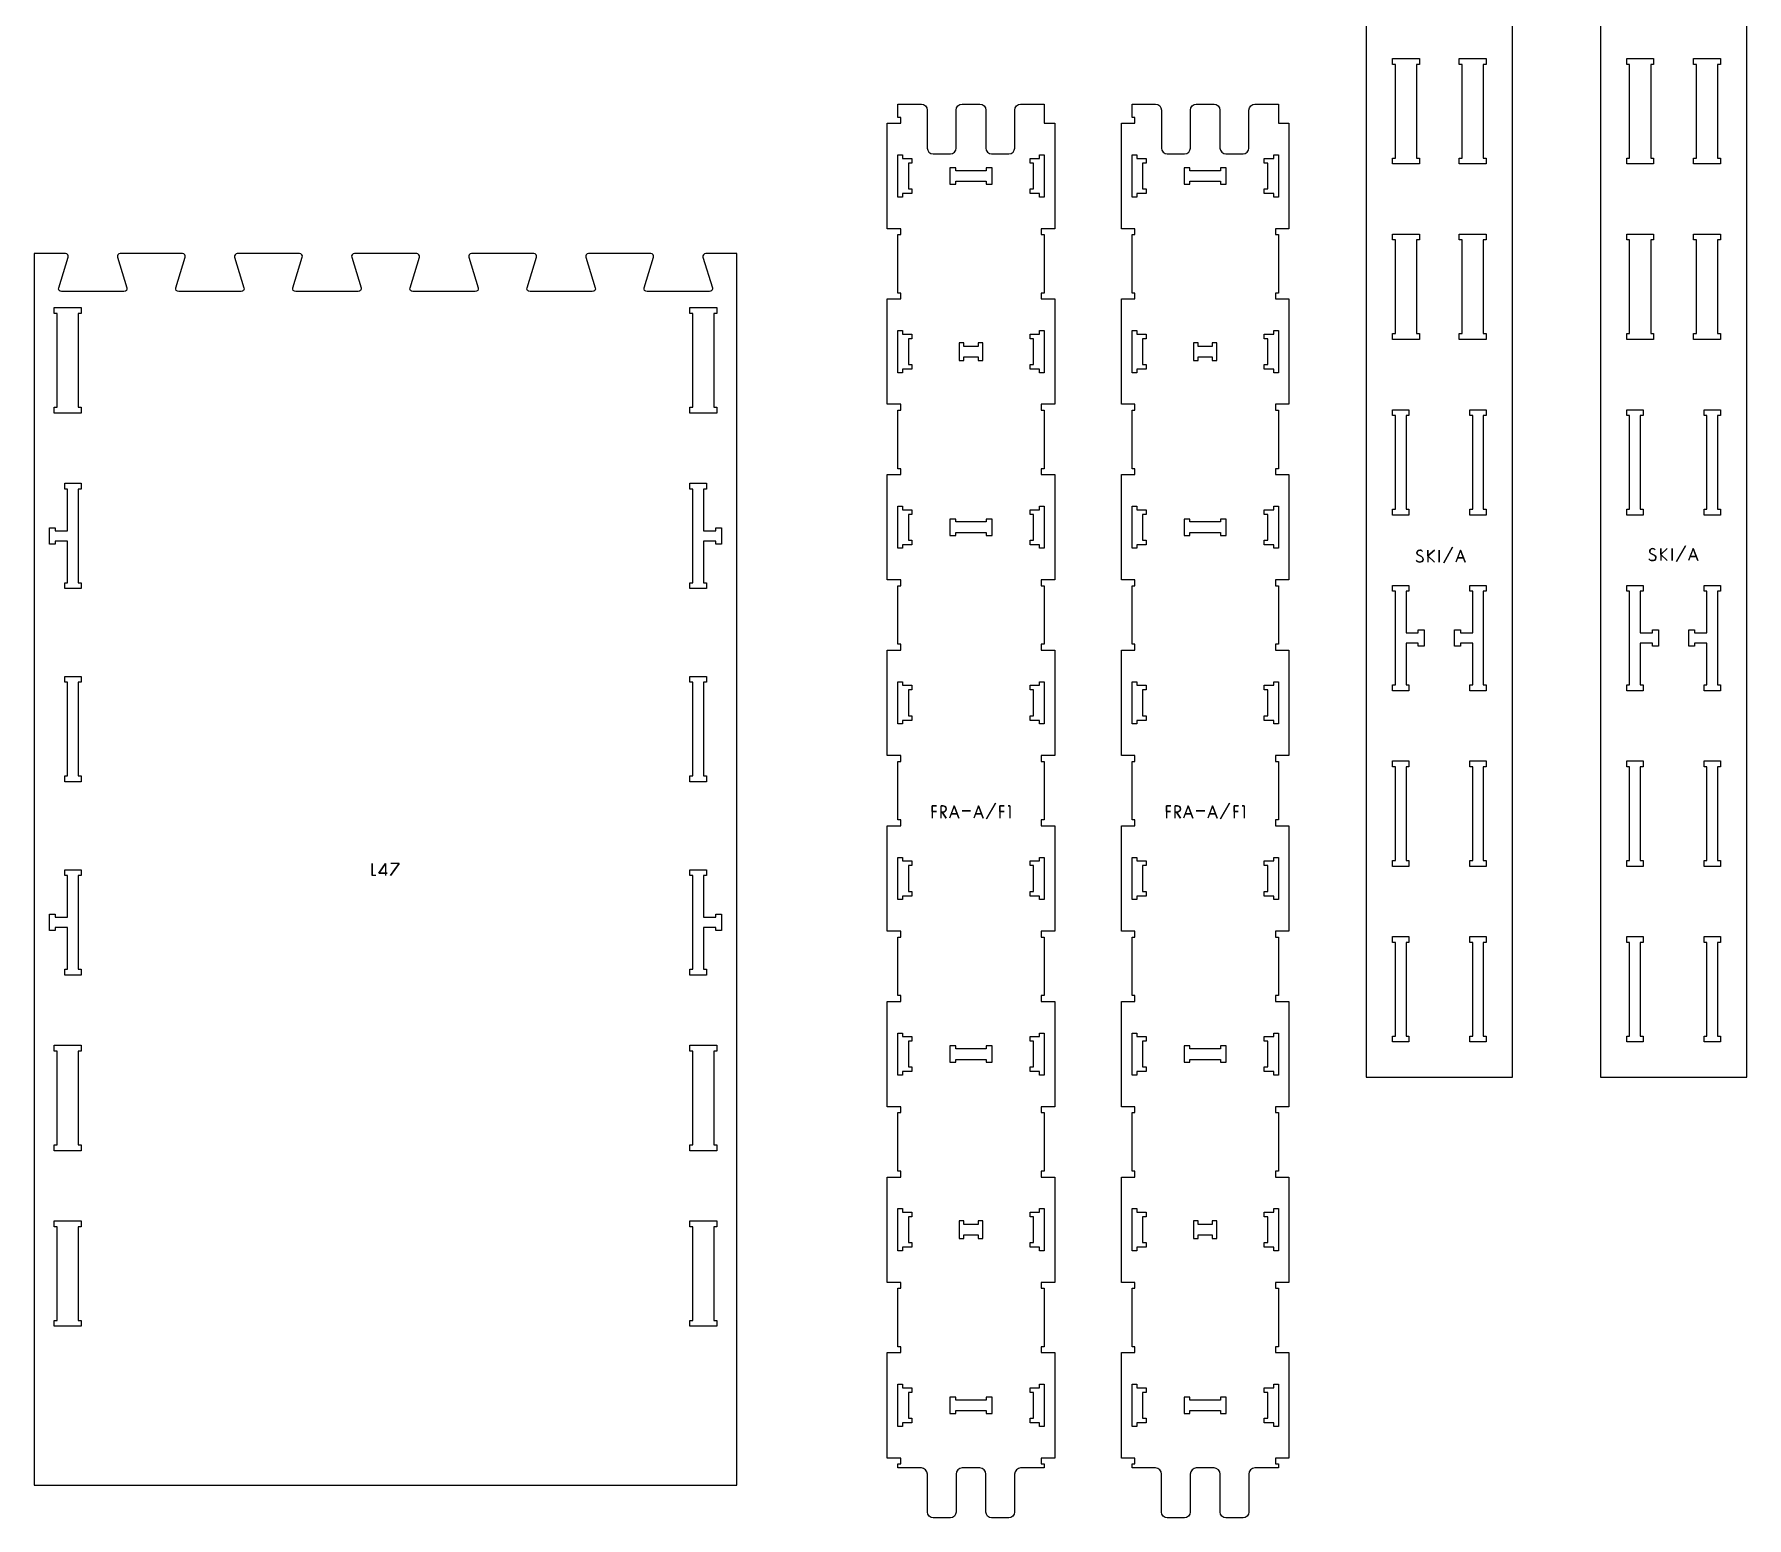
# Model space of a CAD drawing. Extents: x -8400 to 9125, y -4246 to 4193.
# Drawn here: x 6200 to 9125, y -1107 to 1427 of the extents above; entities that cross this region are included whole.
import ezdxf

# ---------------------------------------------------------------- set-up
doc = ezdxf.new("R2010")
doc.units = 0
for name, color, linetype in [('CUTS', 7, 'CONTINUOUS'), ('OUTLINES', 7, 'CONTINUOUS'), ('TAGS', 7, 'CONTINUOUS')]:
    doc.layers.add(name, color=color, linetype=linetype)

msp = doc.modelspace()

# ---------------------------------------------------------------- linework, layer by layer
at = {"layer": 'CUTS', "color": 4}
for points in [[(8520, 1385.3), (8566, 1385.3), (8566, 1375.3), (8561, 1375.3), (8561, 1215.3), (8566, 1215.3), (8566, 1205.3), (8520, 1205.3), (8520, 1215.3), (8525, 1215.3), (8525, 1375.3), (8520, 1375.3)], [(8634, 1375.3), (8634, 1385.3), (8680, 1385.3), (8680, 1375.3), (8675, 1375.3), (8675, 1215.3), (8680, 1215.3), (8680, 1205.3), (8634, 1205.3), (8634, 1215.3), (8639, 1215.3), (8639, 1375.3)], [(8920, 1385.3), (8966, 1385.3), (8966, 1375.3), (8961, 1375.3), (8961, 1215.3), (8966, 1215.3), (8966, 1205.3), (8920, 1205.3), (8920, 1215.3), (8925, 1215.3), (8925, 1375.3), (8920, 1375.3)], [(9034, 1375.3), (9034, 1385.3), (9080, 1385.3), (9080, 1375.3), (9075, 1375.3), (9075, 1215.3), (9080, 1215.3), (9080, 1205.3), (9034, 1205.3), (9034, 1215.3), (9039, 1215.3), (9039, 1375.3)], [(7675, 1214.6), (7675, 1220.6), (7683, 1220.6), (7683, 1214.6), (7693, 1214.6), (7699, 1214.6), (7699, 1206.6), (7693, 1206.6), (7693, 1162.6), (7699, 1162.6), (7699, 1154.6), (7693, 1154.6), (7683, 1154.6), (7683, 1148.6), (7675, 1148.6), (7675, 1154.6)], [(7925, 1154.6), (7925, 1148.6), (7917, 1148.6), (7917, 1154.6), (7907, 1154.6), (7901, 1154.6), (7901, 1162.6), (7907, 1162.6), (7907, 1206.6), (7901, 1206.6), (7901, 1214.6), (7907, 1214.6), (7917, 1214.6), (7917, 1220.6), (7925, 1220.6), (7925, 1214.6)], [(8075, 1214.6), (8075, 1220.6), (8083, 1220.6), (8083, 1214.6), (8093, 1214.6), (8099, 1214.6), (8099, 1206.6), (8093, 1206.6), (8093, 1162.6), (8099, 1162.6), (8099, 1154.6), (8093, 1154.6), (8083, 1154.6), (8083, 1148.6), (8075, 1148.6), (8075, 1154.6)], [(8325, 1154.6), (8325, 1148.6), (8317, 1148.6), (8317, 1154.6), (8307, 1154.6), (8301, 1154.6), (8301, 1162.6), (8307, 1162.6), (8307, 1206.6), (8301, 1206.6), (8301, 1214.6), (8307, 1214.6), (8317, 1214.6), (8317, 1220.6), (8325, 1220.6), (8325, 1214.6)], [(7836, 1198.6), (7826, 1198.6), (7826, 1193.6), (7774, 1193.6), (7774, 1198.6), (7764, 1198.6), (7764, 1170.6), (7774, 1170.6), (7774, 1175.6), (7826, 1175.6), (7826, 1170.6), (7836, 1170.6)], [(8236, 1198.6), (8226, 1198.6), (8226, 1193.6), (8174, 1193.6), (8174, 1198.6), (8164, 1198.6), (8164, 1170.6), (8174, 1170.6), (8174, 1175.6), (8226, 1175.6), (8226, 1170.6), (8236, 1170.6)], [(8520, 1085.3), (8566, 1085.3), (8566, 1075.3), (8561, 1075.3), (8561, 915.3), (8566, 915.3), (8566, 905.3), (8520, 905.3), (8520, 915.3), (8525, 915.3), (8525, 1075.3), (8520, 1075.3)], [(8634, 1075.3), (8634, 1085.3), (8680, 1085.3), (8680, 1075.3), (8675, 1075.3), (8675, 915.3), (8680, 915.3), (8680, 905.3), (8634, 905.3), (8634, 915.3), (8639, 915.3), (8639, 1075.3)], [(8920, 1085.3), (8966, 1085.3), (8966, 1075.3), (8961, 1075.3), (8961, 915.3), (8966, 915.3), (8966, 905.3), (8920, 905.3), (8920, 915.3), (8925, 915.3), (8925, 1075.3), (8920, 1075.3)], [(9034, 1075.3), (9034, 1085.3), (9080, 1085.3), (9080, 1075.3), (9075, 1075.3), (9075, 915.3), (9080, 915.3), (9080, 905.3), (9034, 905.3), (9034, 915.3), (9039, 915.3), (9039, 1075.3)], [(6275, 949.7), (6275, 789.7), (6280, 789.7), (6280, 779.7), (6234, 779.7), (6234, 789.7), (6239, 789.7), (6239, 949.7), (6234, 949.7), (6234, 959.7), (6280, 959.7), (6280, 949.7)], [(7361, 789.7), (7366, 789.7), (7366, 779.7), (7320, 779.7), (7320, 789.7), (7325, 789.7), (7325, 949.7), (7320, 949.7), (7320, 959.7), (7366, 959.7), (7366, 949.7), (7361, 949.7)], [(7675, 914.6), (7675, 920.6), (7683, 920.6), (7683, 914.6), (7693, 914.6), (7699, 914.6), (7699, 906.6), (7693, 906.6), (7693, 862.6), (7699, 862.6), (7699, 854.6), (7693, 854.6), (7683, 854.6), (7683, 848.6), (7675, 848.6), (7675, 854.6)], [(7925, 854.6), (7925, 848.6), (7917, 848.6), (7917, 854.6), (7907, 854.6), (7901, 854.6), (7901, 862.6), (7907, 862.6), (7907, 906.6), (7901, 906.6), (7901, 914.6), (7907, 914.6), (7917, 914.6), (7917, 920.6), (7925, 920.6), (7925, 914.6)], [(8075, 914.6), (8075, 920.6), (8083, 920.6), (8083, 914.6), (8093, 914.6), (8099, 914.6), (8099, 906.6), (8093, 906.6), (8093, 862.6), (8099, 862.6), (8099, 854.6), (8093, 854.6), (8083, 854.6), (8083, 848.6), (8075, 848.6), (8075, 854.6)], [(8325, 854.6), (8325, 848.6), (8317, 848.6), (8317, 854.6), (8307, 854.6), (8301, 854.6), (8301, 862.6), (8307, 862.6), (8307, 906.6), (8301, 906.6), (8301, 914.6), (8307, 914.6), (8317, 914.6), (8317, 920.6), (8325, 920.6), (8325, 914.6)], [(7780, 899.6), (7780, 893.6), (7780, 875.6), (7780, 869.6), (7788, 869.6), (7788, 875.6), (7812, 875.6), (7812, 869.6), (7820, 869.6), (7820, 875.6), (7820, 893.6), (7820, 899.6), (7812, 899.6), (7812, 893.6), (7788, 893.6), (7788, 899.6)], [(8180, 899.6), (8180, 893.6), (8180, 875.6), (8180, 869.6), (8188, 869.6), (8188, 875.6), (8212, 875.6), (8212, 869.6), (8220, 869.6), (8220, 875.6), (8220, 893.6), (8220, 899.6), (8212, 899.6), (8212, 893.6), (8188, 893.6), (8188, 899.6)], [(8548, 615.3), (8548, 605.3), (8520, 605.3), (8520, 615.3), (8525, 615.3), (8525, 775.3), (8520, 775.3), (8520, 785.3), (8548, 785.3), (8548, 775.3), (8543, 775.3), (8543, 615.3)], [(8680, 785.3), (8680, 775.3), (8675, 775.3), (8675, 615.3), (8680, 615.3), (8680, 605.3), (8652, 605.3), (8652, 615.3), (8657, 615.3), (8657, 775.3), (8652, 775.3), (8652, 785.3)], [(8948, 615.3), (8948, 605.3), (8920, 605.3), (8920, 615.3), (8925, 615.3), (8925, 775.3), (8920, 775.3), (8920, 785.3), (8948, 785.3), (8948, 775.3), (8943, 775.3), (8943, 615.3)], [(9080, 785.3), (9080, 775.3), (9075, 775.3), (9075, 615.3), (9080, 615.3), (9080, 605.3), (9052, 605.3), (9052, 615.3), (9057, 615.3), (9057, 775.3), (9052, 775.3), (9052, 785.3)], [(6275, 489.7), (6280, 489.7), (6280, 479.7), (6252, 479.7), (6252, 489.7), (6257, 489.7), (6257, 560.7), (6236, 560.7), (6236, 555.7), (6226, 555.7), (6226, 583.7), (6236, 583.7), (6236, 578.7), (6257, 578.7), (6257, 649.7), (6252, 649.7), (6252, 659.7), (6280, 659.7), (6280, 649.7), (6275, 649.7)], [(7320, 489.7), (7325, 489.7), (7325, 649.7), (7320, 649.7), (7320, 659.7), (7348, 659.7), (7348, 649.7), (7343, 649.7), (7343, 578.7), (7364, 578.7), (7364, 583.7), (7374, 583.7), (7374, 555.7), (7364, 555.7), (7364, 560.7), (7343, 560.7), (7343, 489.7), (7348, 489.7), (7348, 479.7), (7320, 479.7)], [(7675, 614.6), (7675, 620.6), (7683, 620.6), (7683, 614.6), (7693, 614.6), (7699, 614.6), (7699, 606.6), (7693, 606.6), (7693, 562.6), (7699, 562.6), (7699, 554.6), (7693, 554.6), (7683, 554.6), (7683, 548.6), (7675, 548.6), (7675, 554.6)], [(7925, 554.6), (7925, 548.6), (7917, 548.6), (7917, 554.6), (7907, 554.6), (7901, 554.6), (7901, 562.6), (7907, 562.6), (7907, 606.6), (7901, 606.6), (7901, 614.6), (7907, 614.6), (7917, 614.6), (7917, 620.6), (7925, 620.6), (7925, 614.6)], [(8075, 614.6), (8075, 620.6), (8083, 620.6), (8083, 614.6), (8093, 614.6), (8099, 614.6), (8099, 606.6), (8093, 606.6), (8093, 562.6), (8099, 562.6), (8099, 554.6), (8093, 554.6), (8083, 554.6), (8083, 548.6), (8075, 548.6), (8075, 554.6)], [(8325, 554.6), (8325, 548.6), (8317, 548.6), (8317, 554.6), (8307, 554.6), (8301, 554.6), (8301, 562.6), (8307, 562.6), (8307, 606.6), (8301, 606.6), (8301, 614.6), (8307, 614.6), (8317, 614.6), (8317, 620.6), (8325, 620.6), (8325, 614.6)], [(7774, 593.6), (7774, 598.6), (7764, 598.6), (7764, 570.6), (7774, 570.6), (7774, 575.6), (7826, 575.6), (7826, 570.6), (7836, 570.6), (7836, 598.6), (7826, 598.6), (7826, 593.6)], [(8174, 593.6), (8174, 598.6), (8164, 598.6), (8164, 570.6), (8174, 570.6), (8174, 575.6), (8226, 575.6), (8226, 570.6), (8236, 570.6), (8236, 598.6), (8226, 598.6), (8226, 593.6)], [(8520, 475.3), (8520, 485.3), (8548, 485.3), (8548, 475.3), (8543, 475.3), (8543, 404.3), (8564, 404.3), (8564, 409.3), (8574, 409.3), (8574, 381.3), (8564, 381.3), (8564, 386.3), (8543, 386.3), (8543, 315.3), (8548, 315.3), (8548, 305.3), (8520, 305.3), (8520, 315.3), (8525, 315.3), (8525, 475.3)], [(8626, 409.3), (8636, 409.3), (8636, 404.3), (8657, 404.3), (8657, 475.3), (8652, 475.3), (8652, 485.3), (8680, 485.3), (8680, 475.3), (8675, 475.3), (8675, 315.3), (8680, 315.3), (8680, 305.3), (8652, 305.3), (8652, 315.3), (8657, 315.3), (8657, 386.3), (8636, 386.3), (8636, 381.3), (8626, 381.3)], [(8920, 475.3), (8920, 485.3), (8948, 485.3), (8948, 475.3), (8943, 475.3), (8943, 404.3), (8964, 404.3), (8964, 409.3), (8974, 409.3), (8974, 381.3), (8964, 381.3), (8964, 386.3), (8943, 386.3), (8943, 315.3), (8948, 315.3), (8948, 305.3), (8920, 305.3), (8920, 315.3), (8925, 315.3), (8925, 475.3)], [(9026, 409.3), (9036, 409.3), (9036, 404.3), (9057, 404.3), (9057, 475.3), (9052, 475.3), (9052, 485.3), (9080, 485.3), (9080, 475.3), (9075, 475.3), (9075, 315.3), (9080, 315.3), (9080, 305.3), (9052, 305.3), (9052, 315.3), (9057, 315.3), (9057, 386.3), (9036, 386.3), (9036, 381.3), (9026, 381.3)], [(6280, 319.7), (6275, 319.7), (6275, 159.7), (6280, 159.7), (6280, 149.6), (6252, 149.6), (6252, 159.7), (6257, 159.7), (6257, 319.7), (6252, 319.7), (6252, 329.6), (6280, 329.6)], [(7343, 159.7), (7348, 159.7), (7348, 149.6), (7320, 149.6), (7320, 159.7), (7325, 159.7), (7325, 319.7), (7320, 319.7), (7320, 329.6), (7348, 329.6), (7348, 319.7), (7343, 319.7)], [(7675, 314.6), (7675, 320.6), (7683, 320.6), (7683, 314.6), (7693, 314.6), (7699, 314.6), (7699, 306.6), (7693, 306.6), (7693, 262.6), (7699, 262.6), (7699, 254.6), (7693, 254.6), (7683, 254.6), (7683, 248.6), (7675, 248.6), (7675, 254.6)], [(7925, 254.6), (7925, 248.6), (7917, 248.6), (7917, 254.6), (7907, 254.6), (7901, 254.6), (7901, 262.6), (7907, 262.6), (7907, 306.6), (7901, 306.6), (7901, 314.6), (7907, 314.6), (7917, 314.6), (7917, 320.6), (7925, 320.6), (7925, 314.6)], [(8075, 314.6), (8075, 320.6), (8083, 320.6), (8083, 314.6), (8093, 314.6), (8099, 314.6), (8099, 306.6), (8093, 306.6), (8093, 262.6), (8099, 262.6), (8099, 254.6), (8093, 254.6), (8083, 254.6), (8083, 248.6), (8075, 248.6), (8075, 254.6)], [(8325, 254.6), (8325, 248.6), (8317, 248.6), (8317, 254.6), (8307, 254.6), (8301, 254.6), (8301, 262.6), (8307, 262.6), (8307, 306.6), (8301, 306.6), (8301, 314.6), (8307, 314.6), (8317, 314.6), (8317, 320.6), (8325, 320.6), (8325, 314.6)], [(8548, 15.3), (8548, 5.3), (8520, 5.3), (8520, 15.3), (8525, 15.3), (8525, 175.3), (8520, 175.3), (8520, 185.3), (8548, 185.3), (8548, 175.3), (8543, 175.3), (8543, 15.3)], [(8652, 15.3), (8657, 15.3), (8657, 175.3), (8652, 175.3), (8652, 185.3), (8680, 185.3), (8680, 175.3), (8675, 175.3), (8675, 15.3), (8680, 15.3), (8680, 5.3), (8652, 5.3)], [(8948, 15.3), (8948, 5.3), (8920, 5.3), (8920, 15.3), (8925, 15.3), (8925, 175.3), (8920, 175.3), (8920, 185.3), (8948, 185.3), (8948, 175.3), (8943, 175.3), (8943, 15.3)], [(9052, 15.3), (9057, 15.3), (9057, 175.3), (9052, 175.3), (9052, 185.3), (9080, 185.3), (9080, 175.3), (9075, 175.3), (9075, 15.3), (9080, 15.3), (9080, 5.3), (9052, 5.3)], [(7675, 14.6), (7675, 20.6), (7683, 20.6), (7683, 14.6), (7693, 14.6), (7699, 14.6), (7699, 6.6), (7693, 6.6), (7693, -37.4), (7699, -37.4), (7699, -45.4), (7693, -45.4), (7683, -45.4), (7683, -51.4), (7675, -51.4), (7675, -45.4)], [(7925, -45.4), (7925, -51.4), (7917, -51.4), (7917, -45.4), (7907, -45.4), (7901, -45.4), (7901, -37.4), (7907, -37.4), (7907, 6.6), (7901, 6.6), (7901, 14.6), (7907, 14.6), (7917, 14.6), (7917, 20.6), (7925, 20.6), (7925, 14.6)], [(8075, 14.6), (8075, 20.6), (8083, 20.6), (8083, 14.6), (8093, 14.6), (8099, 14.6), (8099, 6.6), (8093, 6.6), (8093, -37.4), (8099, -37.4), (8099, -45.4), (8093, -45.4), (8083, -45.4), (8083, -51.4), (8075, -51.4), (8075, -45.4)], [(8325, -45.4), (8325, -51.4), (8317, -51.4), (8317, -45.4), (8307, -45.4), (8301, -45.4), (8301, -37.4), (8307, -37.4), (8307, 6.6), (8301, 6.6), (8301, 14.6), (8307, 14.6), (8317, 14.6), (8317, 20.6), (8325, 20.6), (8325, 14.6)], [(6252, -180.4), (6252, -170.4), (6257, -170.4), (6257, -99.4), (6236, -99.4), (6236, -104.4), (6226, -104.4), (6226, -76.4), (6236, -76.4), (6236, -81.4), (6257, -81.4), (6257, -10.4), (6252, -10.4), (6252, -0.4), (6280, -0.4), (6280, -10.4), (6275, -10.4), (6275, -170.4), (6280, -170.4), (6280, -180.4)], [(7343, -170.4), (7348, -170.4), (7348, -180.4), (7320, -180.4), (7320, -170.4), (7325, -170.4), (7325, -10.4), (7320, -10.4), (7320, -0.4), (7348, -0.4), (7348, -10.4), (7343, -10.4), (7343, -81.4), (7364, -81.4), (7364, -76.4), (7374, -76.4), (7374, -104.4), (7364, -104.4), (7364, -99.4), (7343, -99.4)], [(8548, -294.7), (8520, -294.7), (8520, -284.7), (8525, -284.7), (8525, -124.7), (8520, -124.7), (8520, -114.7), (8548, -114.7), (8548, -124.7), (8543, -124.7), (8543, -284.7), (8548, -284.7)], [(8680, -294.7), (8652, -294.7), (8652, -284.7), (8657, -284.7), (8657, -124.7), (8652, -124.7), (8652, -114.7), (8680, -114.7), (8680, -124.7), (8675, -124.7), (8675, -284.7), (8680, -284.7)], [(8948, -294.7), (8920, -294.7), (8920, -284.7), (8925, -284.7), (8925, -124.7), (8920, -124.7), (8920, -114.7), (8948, -114.7), (8948, -124.7), (8943, -124.7), (8943, -284.7), (8948, -284.7)], [(9080, -294.7), (9052, -294.7), (9052, -284.7), (9057, -284.7), (9057, -124.7), (9052, -124.7), (9052, -114.7), (9080, -114.7), (9080, -124.7), (9075, -124.7), (9075, -284.7), (9080, -284.7)], [(7675, -285.4), (7675, -279.4), (7683, -279.4), (7683, -285.4), (7693, -285.4), (7699, -285.4), (7699, -293.4), (7693, -293.4), (7693, -337.4), (7699, -337.4), (7699, -345.4), (7693, -345.4), (7683, -345.4), (7683, -351.4), (7675, -351.4), (7675, -345.4)], [(7925, -345.4), (7925, -351.4), (7917, -351.4), (7917, -345.4), (7907, -345.4), (7901, -345.4), (7901, -337.4), (7907, -337.4), (7907, -293.4), (7901, -293.4), (7901, -285.4), (7907, -285.4), (7917, -285.4), (7917, -279.4), (7925, -279.4), (7925, -285.4)], [(8075, -285.4), (8075, -279.4), (8083, -279.4), (8083, -285.4), (8093, -285.4), (8099, -285.4), (8099, -293.4), (8093, -293.4), (8093, -337.4), (8099, -337.4), (8099, -345.4), (8093, -345.4), (8083, -345.4), (8083, -351.4), (8075, -351.4), (8075, -345.4)], [(8325, -345.4), (8325, -351.4), (8317, -351.4), (8317, -345.4), (8307, -345.4), (8301, -345.4), (8301, -337.4), (8307, -337.4), (8307, -293.4), (8301, -293.4), (8301, -285.4), (8307, -285.4), (8317, -285.4), (8317, -279.4), (8325, -279.4), (8325, -285.4)], [(6280, -300.4), (6280, -310.4), (6275, -310.4), (6275, -470.4), (6280, -470.4), (6280, -480.4), (6234, -480.4), (6234, -470.4), (6239, -470.4), (6239, -310.4), (6234, -310.4), (6234, -300.4)], [(7366, -300.4), (7366, -310.4), (7361, -310.4), (7361, -470.4), (7366, -470.4), (7366, -480.4), (7320, -480.4), (7320, -470.4), (7325, -470.4), (7325, -310.4), (7320, -310.4), (7320, -300.4)], [(7774, -324.4), (7826, -324.4), (7826, -329.4), (7836, -329.4), (7836, -301.4), (7826, -301.4), (7826, -306.4), (7774, -306.4), (7774, -301.4), (7764, -301.4), (7764, -329.4), (7774, -329.4)], [(8174, -324.4), (8226, -324.4), (8226, -329.4), (8236, -329.4), (8236, -301.4), (8226, -301.4), (8226, -306.4), (8174, -306.4), (8174, -301.4), (8164, -301.4), (8164, -329.4), (8174, -329.4)], [(7675, -585.4), (7675, -579.4), (7683, -579.4), (7683, -585.4), (7693, -585.4), (7699, -585.4), (7699, -593.4), (7693, -593.4), (7693, -637.4), (7699, -637.4), (7699, -645.4), (7693, -645.4), (7683, -645.4), (7683, -651.4), (7675, -651.4), (7675, -645.4)], [(7925, -645.4), (7925, -651.4), (7917, -651.4), (7917, -645.4), (7907, -645.4), (7901, -645.4), (7901, -637.4), (7907, -637.4), (7907, -593.4), (7901, -593.4), (7901, -585.4), (7907, -585.4), (7917, -585.4), (7917, -579.4), (7925, -579.4), (7925, -585.4)], [(8075, -585.4), (8075, -579.4), (8083, -579.4), (8083, -585.4), (8093, -585.4), (8099, -585.4), (8099, -593.4), (8093, -593.4), (8093, -637.4), (8099, -637.4), (8099, -645.4), (8093, -645.4), (8083, -645.4), (8083, -651.4), (8075, -651.4), (8075, -645.4)], [(8325, -645.4), (8325, -651.4), (8317, -651.4), (8317, -645.4), (8307, -645.4), (8301, -645.4), (8301, -637.4), (8307, -637.4), (8307, -593.4), (8301, -593.4), (8301, -585.4), (8307, -585.4), (8317, -585.4), (8317, -579.4), (8325, -579.4), (8325, -585.4)], [(6280, -770.4), (6280, -780.4), (6234, -780.4), (6234, -770.4), (6239, -770.4), (6239, -610.4), (6234, -610.4), (6234, -600.4), (6280, -600.4), (6280, -610.4), (6275, -610.4), (6275, -770.4)], [(7320, -780.4), (7320, -770.4), (7325, -770.4), (7325, -610.4), (7320, -610.4), (7320, -600.4), (7366, -600.4), (7366, -610.4), (7361, -610.4), (7361, -770.4), (7366, -770.4), (7366, -780.4)], [(7780, -600.4), (7780, -606.4), (7780, -624.4), (7780, -630.4), (7788, -630.4), (7788, -624.4), (7812, -624.4), (7812, -630.4), (7820, -630.4), (7820, -624.4), (7820, -606.4), (7820, -600.4), (7812, -600.4), (7812, -606.4), (7788, -606.4), (7788, -600.4)], [(8180, -600.4), (8180, -606.4), (8180, -624.4), (8180, -630.4), (8188, -630.4), (8188, -624.4), (8212, -624.4), (8212, -630.4), (8220, -630.4), (8220, -624.4), (8220, -606.4), (8220, -600.4), (8212, -600.4), (8212, -606.4), (8188, -606.4), (8188, -600.4)], [(7675, -885.4), (7675, -879.4), (7683, -879.4), (7683, -885.4), (7693, -885.4), (7699, -885.4), (7699, -893.4), (7693, -893.4), (7693, -937.4), (7699, -937.4), (7699, -945.4), (7693, -945.4), (7683, -945.4), (7683, -951.4), (7675, -951.4), (7675, -945.4)], [(7764, -929.4), (7774, -929.4), (7774, -924.4), (7826, -924.4), (7826, -929.4), (7836, -929.4), (7836, -901.4), (7826, -901.4), (7826, -906.4), (7774, -906.4), (7774, -901.4), (7764, -901.4)], [(7925, -945.4), (7925, -951.4), (7917, -951.4), (7917, -945.4), (7907, -945.4), (7901, -945.4), (7901, -937.4), (7907, -937.4), (7907, -893.4), (7901, -893.4), (7901, -885.4), (7907, -885.4), (7917, -885.4), (7917, -879.4), (7925, -879.4), (7925, -885.4)], [(8075, -885.4), (8075, -879.4), (8083, -879.4), (8083, -885.4), (8093, -885.4), (8099, -885.4), (8099, -893.4), (8093, -893.4), (8093, -937.4), (8099, -937.4), (8099, -945.4), (8093, -945.4), (8083, -945.4), (8083, -951.4), (8075, -951.4), (8075, -945.4)], [(8164, -929.4), (8174, -929.4), (8174, -924.4), (8226, -924.4), (8226, -929.4), (8236, -929.4), (8236, -901.4), (8226, -901.4), (8226, -906.4), (8174, -906.4), (8174, -901.4), (8164, -901.4)], [(8325, -945.4), (8325, -951.4), (8317, -951.4), (8317, -945.4), (8307, -945.4), (8301, -945.4), (8301, -937.4), (8307, -937.4), (8307, -893.4), (8301, -893.4), (8301, -885.4), (8307, -885.4), (8317, -885.4), (8317, -879.4), (8325, -879.4), (8325, -885.4)]]:
    msp.add_lwpolyline(points, close=True, dxfattribs=at)
at = {"layer": 'OUTLINES', "color": 5}
for points in [[(8725, -354.7), (8725, 1554.3), (8475, 1554.3), (8475, -354.7)], [(9125, -354.7), (9125, 1554.3), (8875, 1554.3), (8875, -354.7)], [(7826, 1228.7), (7828.2, 1225.3), (7831.6, 1223), (7835.2, 1222.3), (7864.7, 1222.3), (7868.4, 1223), (7871.8, 1225.3), (7874, 1228.7), (7874.7, 1232.3), (7874.7, 1297.3), (7875.5, 1301), (7877.7, 1304.4), (7881.1, 1306.6), (7884.7, 1307.3), (7925, 1307.3), (7925, 1274.6), (7943, 1274.6), (7943, 1094.6), (7920, 1094.6), (7920, 1084.6), (7925, 1084.6), (7925, 1034.6), (7925, 984.6), (7920, 984.6), (7920, 974.6), (7943, 974.6), (7943, 794.6), (7920, 794.6), (7920, 784.6), (7925, 784.6), (7925, 734.6), (7925, 684.6), (7920, 684.6), (7920, 674.6), (7943, 674.6), (7943, 494.6), (7920, 494.6), (7920, 484.6), (7925, 484.6), (7925, 434.6), (7925, 384.6), (7920, 384.6), (7920, 374.6), (7943, 374.6), (7943, 194.6), (7920, 194.6), (7920, 184.6), (7925, 184.6), (7925, 134.6), (7925, 84.6), (7920, 84.6), (7920, 74.6), (7943, 74.6), (7943, -105.4), (7920, -105.4), (7920, -115.4), (7925, -115.4), (7925, -165.4), (7925, -215.4), (7920, -215.4), (7920, -225.4), (7943, -225.4), (7943, -405.4), (7920, -405.4), (7920, -415.4), (7925, -415.4), (7925, -465.4), (7925, -515.4), (7920, -515.4), (7920, -525.4), (7943, -525.4), (7943, -705.4), (7920, -705.4), (7920, -715.4), (7925, -715.4), (7925, -765.4), (7925, -815.4), (7920, -815.4), (7920, -825.4), (7943, -825.4), (7943, -1005.4), (7920, -1005.4), (7920, -1015.4), (7925, -1015.4), (7925, -1022.4), (7884.7, -1022.4), (7881, -1023.1), (7877.5, -1025.4), (7875.2, -1028.9), (7874.5, -1032.7), (7874.5, -1097.7), (7873.8, -1101.3), (7871.6, -1104.6), (7868.3, -1106.7), (7864.7, -1107.4), (7835.2, -1107.4), (7831.7, -1106.7), (7828.4, -1104.6), (7826.2, -1101.3), (7825.5, -1097.7), (7825.5, -1032.7), (7824.8, -1028.9), (7822.5, -1025.4), (7819, -1023.1), (7815.2, -1022.4), (7784.8, -1022.4), (7781, -1023.1), (7777.5, -1025.4), (7775.2, -1028.9), (7774.5, -1032.7), (7774.5, -1097.7), (7773.8, -1101.3), (7771.6, -1104.6), (7768.3, -1106.7), (7764.8, -1107.4), (7735.3, -1107.4), (7731.7, -1106.7), (7728.4, -1104.6), (7726.2, -1101.3), (7725.5, -1097.7), (7725.5, -1032.7), (7724.8, -1028.9), (7722.5, -1025.4), (7719, -1023.1), (7715.3, -1022.4), (7675, -1022.4), (7675, -1015.4), (7680, -1015.4), (7680, -1005.4), (7657, -1005.4), (7657, -825.4), (7680, -825.4), (7680, -815.4), (7675, -815.4), (7675, -765.4), (7675, -715.4), (7680, -715.4), (7680, -705.4), (7657, -705.4), (7657, -525.4), (7680, -525.4), (7680, -515.4), (7675, -515.4), (7675, -465.4), (7675, -415.4), (7680, -415.4), (7680, -405.4), (7657, -405.4), (7657, -225.4), (7680, -225.4), (7680, -215.4), (7675, -215.4), (7675, -165.4), (7675, -115.4), (7680, -115.4), (7680, -105.4), (7657, -105.4), (7657, 74.6), (7680, 74.6), (7680, 84.6), (7675, 84.6), (7675, 134.6), (7675, 184.6), (7680, 184.6), (7680, 194.6), (7657, 194.6), (7657, 374.6), (7680, 374.6), (7680, 384.6), (7675, 384.6), (7675, 434.6), (7675, 484.6), (7680, 484.6), (7680, 494.6), (7657, 494.6), (7657, 674.6), (7680, 674.6), (7680, 684.6), (7675, 684.6), (7675, 734.6), (7675, 784.6), (7680, 784.6), (7680, 794.6), (7657, 794.6), (7657, 974.6), (7680, 974.6), (7680, 984.6), (7675, 984.6), (7675, 1034.6), (7675, 1084.6), (7680, 1084.6), (7680, 1094.6), (7657, 1094.6), (7657, 1274.6), (7680, 1274.6), (7680, 1284.6), (7675, 1284.6), (7675, 1307.3), (7715.3, 1307.3), (7718.9, 1306.6), (7722.3, 1304.4), (7724.5, 1301), (7725.3, 1297.3), (7725.3, 1232.3), (7726, 1228.7), (7728.2, 1225.3), (7731.6, 1223), (7735.3, 1222.3), (7764.8, 1222.3), (7768.4, 1223), (7771.8, 1225.3), (7774, 1228.7), (7774.8, 1232.3), (7774.8, 1297.3), (7775.5, 1301), (7777.7, 1304.4), (7781.1, 1306.6), (7784.8, 1307.3), (7815.2, 1307.3), (7818.9, 1306.6), (7822.3, 1304.4), (7824.5, 1301), (7825.2, 1297.3), (7825.2, 1232.3)], [(8226, 1228.7), (8228.2, 1225.3), (8231.6, 1223), (8235.2, 1222.3), (8264.7, 1222.3), (8268.4, 1223), (8271.8, 1225.3), (8274, 1228.7), (8274.7, 1232.3), (8274.7, 1297.3), (8275.5, 1301), (8277.7, 1304.4), (8281.1, 1306.6), (8284.7, 1307.3), (8325, 1307.3), (8325, 1274.6), (8343, 1274.6), (8343, 1094.6), (8320, 1094.6), (8320, 1084.6), (8325, 1084.6), (8325, 1034.6), (8325, 984.6), (8320, 984.6), (8320, 974.6), (8343, 974.6), (8343, 794.6), (8320, 794.6), (8320, 784.6), (8325, 784.6), (8325, 734.6), (8325, 684.6), (8320, 684.6), (8320, 674.6), (8343, 674.6), (8343, 494.6), (8320, 494.6), (8320, 484.6), (8325, 484.6), (8325, 434.6), (8325, 384.6), (8320, 384.6), (8320, 374.6), (8343, 374.6), (8343, 194.6), (8320, 194.6), (8320, 184.6), (8325, 184.6), (8325, 134.6), (8325, 84.6), (8320, 84.6), (8320, 74.6), (8343, 74.6), (8343, -105.4), (8320, -105.4), (8320, -115.4), (8325, -115.4), (8325, -165.4), (8325, -215.4), (8320, -215.4), (8320, -225.4), (8343, -225.4), (8343, -405.4), (8320, -405.4), (8320, -415.4), (8325, -415.4), (8325, -465.4), (8325, -515.4), (8320, -515.4), (8320, -525.4), (8343, -525.4), (8343, -705.4), (8320, -705.4), (8320, -715.4), (8325, -715.4), (8325, -765.4), (8325, -815.4), (8320, -815.4), (8320, -825.4), (8343, -825.4), (8343, -1005.4), (8320, -1005.4), (8320, -1015.4), (8325, -1015.4), (8325, -1022.4), (8284.7, -1022.4), (8281, -1023.1), (8277.5, -1025.4), (8275.2, -1028.9), (8274.5, -1032.7), (8274.5, -1097.7), (8273.8, -1101.3), (8271.6, -1104.6), (8268.3, -1106.7), (8264.7, -1107.4), (8235.2, -1107.4), (8231.7, -1106.7), (8228.4, -1104.6), (8226.2, -1101.3), (8225.5, -1097.7), (8225.5, -1032.7), (8224.8, -1028.9), (8222.5, -1025.4), (8219, -1023.1), (8215.2, -1022.4), (8184.8, -1022.4), (8181, -1023.1), (8177.5, -1025.4), (8175.2, -1028.9), (8174.5, -1032.7), (8174.5, -1097.7), (8173.8, -1101.3), (8171.6, -1104.6), (8168.3, -1106.7), (8164.8, -1107.4), (8135.3, -1107.4), (8131.7, -1106.7), (8128.4, -1104.6), (8126.2, -1101.3), (8125.5, -1097.7), (8125.5, -1032.7), (8124.8, -1028.9), (8122.5, -1025.4), (8119, -1023.1), (8115.3, -1022.4), (8075, -1022.4), (8075, -1015.4), (8080, -1015.4), (8080, -1005.4), (8057, -1005.4), (8057, -825.4), (8080, -825.4), (8080, -815.4), (8075, -815.4), (8075, -765.4), (8075, -715.4), (8080, -715.4), (8080, -705.4), (8057, -705.4), (8057, -525.4), (8080, -525.4), (8080, -515.4), (8075, -515.4), (8075, -465.4), (8075, -415.4), (8080, -415.4), (8080, -405.4), (8057, -405.4), (8057, -225.4), (8080, -225.4), (8080, -215.4), (8075, -215.4), (8075, -165.4), (8075, -115.4), (8080, -115.4), (8080, -105.4), (8057, -105.4), (8057, 74.6), (8080, 74.6), (8080, 84.6), (8075, 84.6), (8075, 134.6), (8075, 184.6), (8080, 184.6), (8080, 194.6), (8057, 194.6), (8057, 374.6), (8080, 374.6), (8080, 384.6), (8075, 384.6), (8075, 434.6), (8075, 484.6), (8080, 484.6), (8080, 494.6), (8057, 494.6), (8057, 674.6), (8080, 674.6), (8080, 684.6), (8075, 684.6), (8075, 734.6), (8075, 784.6), (8080, 784.6), (8080, 794.6), (8057, 794.6), (8057, 974.6), (8080, 974.6), (8080, 984.6), (8075, 984.6), (8075, 1034.6), (8075, 1084.6), (8080, 1084.6), (8080, 1094.6), (8057, 1094.6), (8057, 1274.6), (8080, 1274.6), (8080, 1284.6), (8075, 1284.6), (8075, 1307.3), (8115.3, 1307.3), (8118.9, 1306.6), (8122.3, 1304.4), (8124.5, 1301), (8125.3, 1297.3), (8125.3, 1232.3), (8126, 1228.7), (8128.2, 1225.3), (8131.6, 1223), (8135.3, 1222.3), (8164.8, 1222.3), (8168.4, 1223), (8171.8, 1225.3), (8174, 1228.7), (8174.8, 1232.3), (8174.8, 1297.3), (8175.5, 1301), (8177.7, 1304.4), (8181.1, 1306.6), (8184.8, 1307.3), (8215.2, 1307.3), (8218.9, 1306.6), (8222.3, 1304.4), (8224.5, 1301), (8225.2, 1297.3), (8225.2, 1232.3)], [(7342.1, 1048), (7342.2, 1045.8), (7358.2, 993.8), (7358.4, 991.4), (7357.5, 989.1), (7355.6, 987.6), (7353.2, 987), (7246.8, 987), (7244.4, 987.6), (7242.5, 989.1), (7241.6, 991.4), (7241.8, 993.8), (7257.8, 1045.8), (7257.9, 1048), (7257.1, 1050.1), (7255.4, 1051.5), (7253.2, 1052), (7146.8, 1052), (7144.6, 1051.5), (7142.9, 1050.1), (7142.1, 1048), (7142.2, 1045.8), (7158.2, 993.8), (7158.4, 991.4), (7157.5, 989.1), (7155.6, 987.6), (7153.2, 987), (7046.8, 987), (7044.4, 987.6), (7042.5, 989.1), (7041.6, 991.4), (7041.8, 993.8), (7057.8, 1045.8), (7057.9, 1048), (7057.1, 1050.1), (7055.4, 1051.5), (7053.2, 1052), (6946.8, 1052), (6944.6, 1051.5), (6942.9, 1050.1), (6942.1, 1048), (6942.2, 1045.8), (6958.2, 993.8), (6958.4, 991.4), (6957.5, 989.1), (6955.6, 987.6), (6953.2, 987), (6846.8, 987), (6844.4, 987.6), (6842.5, 989.1), (6841.6, 991.4), (6841.8, 993.8), (6857.8, 1045.8), (6857.9, 1048), (6857.1, 1050.1), (6855.4, 1051.5), (6853.2, 1052), (6746.8, 1052), (6744.6, 1051.5), (6742.9, 1050.1), (6742.1, 1048), (6742.2, 1045.8), (6758.2, 993.8), (6758.4, 991.4), (6757.5, 989.1), (6755.6, 987.6), (6753.2, 987), (6646.8, 987), (6644.4, 987.6), (6642.5, 989.1), (6641.6, 991.4), (6641.8, 993.8), (6657.8, 1045.8), (6657.9, 1048), (6657.1, 1050.1), (6655.4, 1051.5), (6653.2, 1052), (6546.8, 1052), (6544.6, 1051.5), (6542.9, 1050.1), (6542.1, 1048), (6542.2, 1045.8), (6558.2, 993.8), (6558.4, 991.4), (6557.5, 989.1), (6555.6, 987.6), (6553.2, 987), (6446.8, 987), (6444.4, 987.6), (6442.5, 989.1), (6441.6, 991.4), (6441.8, 993.8), (6457.8, 1045.8), (6457.9, 1048), (6457.1, 1050.1), (6455.4, 1051.5), (6453.2, 1052), (6346.8, 1052), (6344.6, 1051.5), (6342.9, 1050.1), (6342.1, 1048), (6342.2, 1045.8), (6358.2, 993.8), (6358.4, 991.4), (6357.5, 989.1), (6355.6, 987.6), (6353.2, 987), (6246.8, 987), (6244.4, 987.6), (6242.5, 989.1), (6241.6, 991.4), (6241.8, 993.8), (6257.8, 1045.8), (6257.9, 1048), (6257.1, 1050.1), (6255.4, 1051.5), (6253.2, 1052), (6200, 1052), (6200, -1052), (7400, -1052), (7400, 1052), (7346.8, 1052), (7344.6, 1051.5), (7342.9, 1050.1)]]:
    msp.add_lwpolyline(points, close=True, dxfattribs=at)
at = {"layer": 'TAGS', "color": 2}
for points in [[(8560.4, 528.4), (8561.4, 526.9), (8562.6, 525.9), (8564.1, 525.3), (8566.2, 525), (8568.5, 525.3), (8570.4, 526.1), (8571.7, 527.6), (8572.3, 529.7), (8572, 531.7), (8571.2, 533), (8570.2, 533.9), (8569.3, 534.4), (8564.7, 536.8), (8563.5, 537.5), (8562.5, 538.3), (8561.9, 539.4), (8561.7, 540.9), (8561.9, 542.5), (8562.8, 544), (8564.4, 545.1), (8566.6, 545.6), (8568.7, 545.2), (8570.2, 544.5), (8571.2, 543.4), (8570.2, 544.5), (8568.7, 545.2), (8566.6, 545.6), (8564.4, 545.1), (8562.8, 544), (8561.9, 542.5), (8561.7, 540.9), (8561.9, 539.4), (8562.5, 538.3), (8563.5, 537.5), (8564.7, 536.8), (8569.3, 534.4), (8570.2, 533.9), (8571.2, 533), (8572, 531.7), (8572.3, 529.7), (8571.7, 527.6), (8570.4, 526.1), (8568.5, 525.3), (8566.2, 525), (8564.1, 525.3), (8562.6, 525.9), (8561.4, 526.9)], [(8580.4, 535.5), (8591.7, 525), (8580.4, 535.5), (8591.7, 545.6), (8580.4, 535.5), (8580.4, 545.6), (8580.4, 525)], [(8635.9, 545.6), (8644, 525), (8635.9, 545.6), (8627.9, 525)], [(8958, 530.9), (8958.9, 529.4), (8960.2, 528.4), (8961.7, 527.7), (8963.8, 527.5), (8966, 527.7), (8967.9, 528.6), (8969.3, 530.1), (8969.8, 532.2), (8969.6, 534.2), (8968.8, 535.5), (8967.8, 536.4), (8966.8, 536.9), (8962.2, 539.3), (8961, 540), (8960.1, 540.8), (8959.5, 541.9), (8959.2, 543.3), (8959.5, 545), (8960.4, 546.5), (8962, 547.6), (8964.2, 548.1), (8966.3, 547.7), (8967.7, 547), (8968.8, 545.9), (8967.7, 547), (8966.3, 547.7), (8964.2, 548.1), (8962, 547.6), (8960.4, 546.5), (8959.5, 545), (8959.2, 543.3), (8959.5, 541.9), (8960.1, 540.8), (8961, 540), (8962.2, 539.3), (8966.8, 536.9), (8967.8, 536.4), (8968.8, 535.5), (8969.6, 534.2), (8969.8, 532.2), (8969.3, 530.1), (8967.9, 528.6), (8966, 527.7), (8963.8, 527.5), (8961.7, 527.7), (8960.2, 528.4), (8958.9, 529.4)], [(8978, 537.9), (8989.3, 527.5), (8978, 537.9), (8989.3, 548.1), (8978, 537.9), (8978, 548.1), (8978, 527.5)], [(9033.5, 548.1), (9041.5, 527.5), (9033.5, 548.1), (9025.5, 527.5)], [(7733.7, 99.3), (7740.9, 99.3), (7733.7, 99.3), (7733.7, 108.5), (7741.2, 108.5), (7733.7, 108.5), (7733.7, 87.9)], [(7748.9, 87.9), (7748.9, 108.5), (7752.5, 108.5), (7754.4, 108.2), (7756.1, 107.3), (7757.2, 105.7), (7757.6, 103.4), (7757, 101), (7755.6, 99.4), (7754, 98.4), (7752.5, 98.1), (7748.9, 98.1), (7752.5, 98.1), (7754, 98.4), (7755.6, 99.4), (7757, 101), (7757.6, 103.4), (7757.2, 105.7), (7756.1, 107.3), (7754.4, 108.2), (7752.5, 108.5), (7748.9, 108.5)], [(7771, 108.5), (7779, 87.9), (7771, 108.5), (7763, 87.9)], [(7812.7, 108.5), (7820.7, 87.9), (7812.7, 108.5), (7804.7, 87.9)], [(7849.3, 99.3), (7856.6, 99.3), (7849.3, 99.3), (7849.3, 108.5), (7856.9, 108.5), (7849.3, 108.5), (7849.3, 87.9)], [(7866.3, 108.5), (7863.4, 108.5), (7866.3, 108.5), (7866.3, 87.9)], [(8133.7, 99.3), (8140.9, 99.3), (8133.7, 99.3), (8133.7, 108.5), (8141.2, 108.5), (8133.7, 108.5), (8133.7, 87.9)], [(8148.9, 87.9), (8148.9, 108.5), (8152.5, 108.5), (8154.4, 108.2), (8156.1, 107.3), (8157.2, 105.7), (8157.6, 103.4), (8157, 101), (8155.6, 99.4), (8154, 98.4), (8152.5, 98.1), (8148.9, 98.1), (8152.5, 98.1), (8154, 98.4), (8155.6, 99.4), (8157, 101), (8157.6, 103.4), (8157.2, 105.7), (8156.1, 107.3), (8154.4, 108.2), (8152.5, 108.5), (8148.9, 108.5)], [(8171, 108.5), (8179, 87.9), (8171, 108.5), (8163, 87.9)], [(8212.7, 108.5), (8220.7, 87.9), (8212.7, 108.5), (8204.7, 87.9)], [(8249.3, 99.3), (8256.6, 99.3), (8249.3, 99.3), (8249.3, 108.5), (8256.9, 108.5), (8249.3, 108.5), (8249.3, 87.9)], [(8266.3, 108.5), (8263.4, 108.5), (8266.3, 108.5), (8266.3, 87.9)], [(6783.2, -10.3), (6776.9, -10.3), (6776.9, 10.3), (6776.9, -10.3)], [(6799.7, 10.3), (6788.6, -6.4), (6803, -6.4), (6788.6, -6.4), (6799.7, 10.3), (6799.7, -10.3)], [(6823.1, 10.3), (6808.6, -10.3), (6823.1, 10.3), (6809.3, 10.3)]]:
    msp.add_lwpolyline(points, dxfattribs=at)
for points in [[(8599.8, 545.6), (8599.8, 525)], [(8622.6, 550.3), (8607.4, 523.9)], [(8641.1, 532.4), (8630.7, 532.4)], [(8997.4, 548.1), (8997.4, 527.5)], [(9020.1, 552.7), (9004.9, 526.3)], [(9038.7, 534.8), (9028.3, 534.8)], [(7757.6, 87.9), (7751, 98)], [(7776.1, 95.3), (7765.8, 95.3)], [(7799.3, 100.3), (7784.7, 100.3)], [(7817.8, 95.3), (7807.5, 95.3)], [(7841.6, 113.2), (7826.4, 86.7)], [(8157.6, 87.9), (8151, 98)], [(8176.1, 95.3), (8165.8, 95.3)], [(8199.3, 100.3), (8184.7, 100.3)], [(8217.8, 95.3), (8207.5, 95.3)], [(8241.6, 113.2), (8226.4, 86.7)]]:
    msp.add_lwpolyline(points, close=True, dxfattribs=at)

doc.saveas('drawing.dxf')
